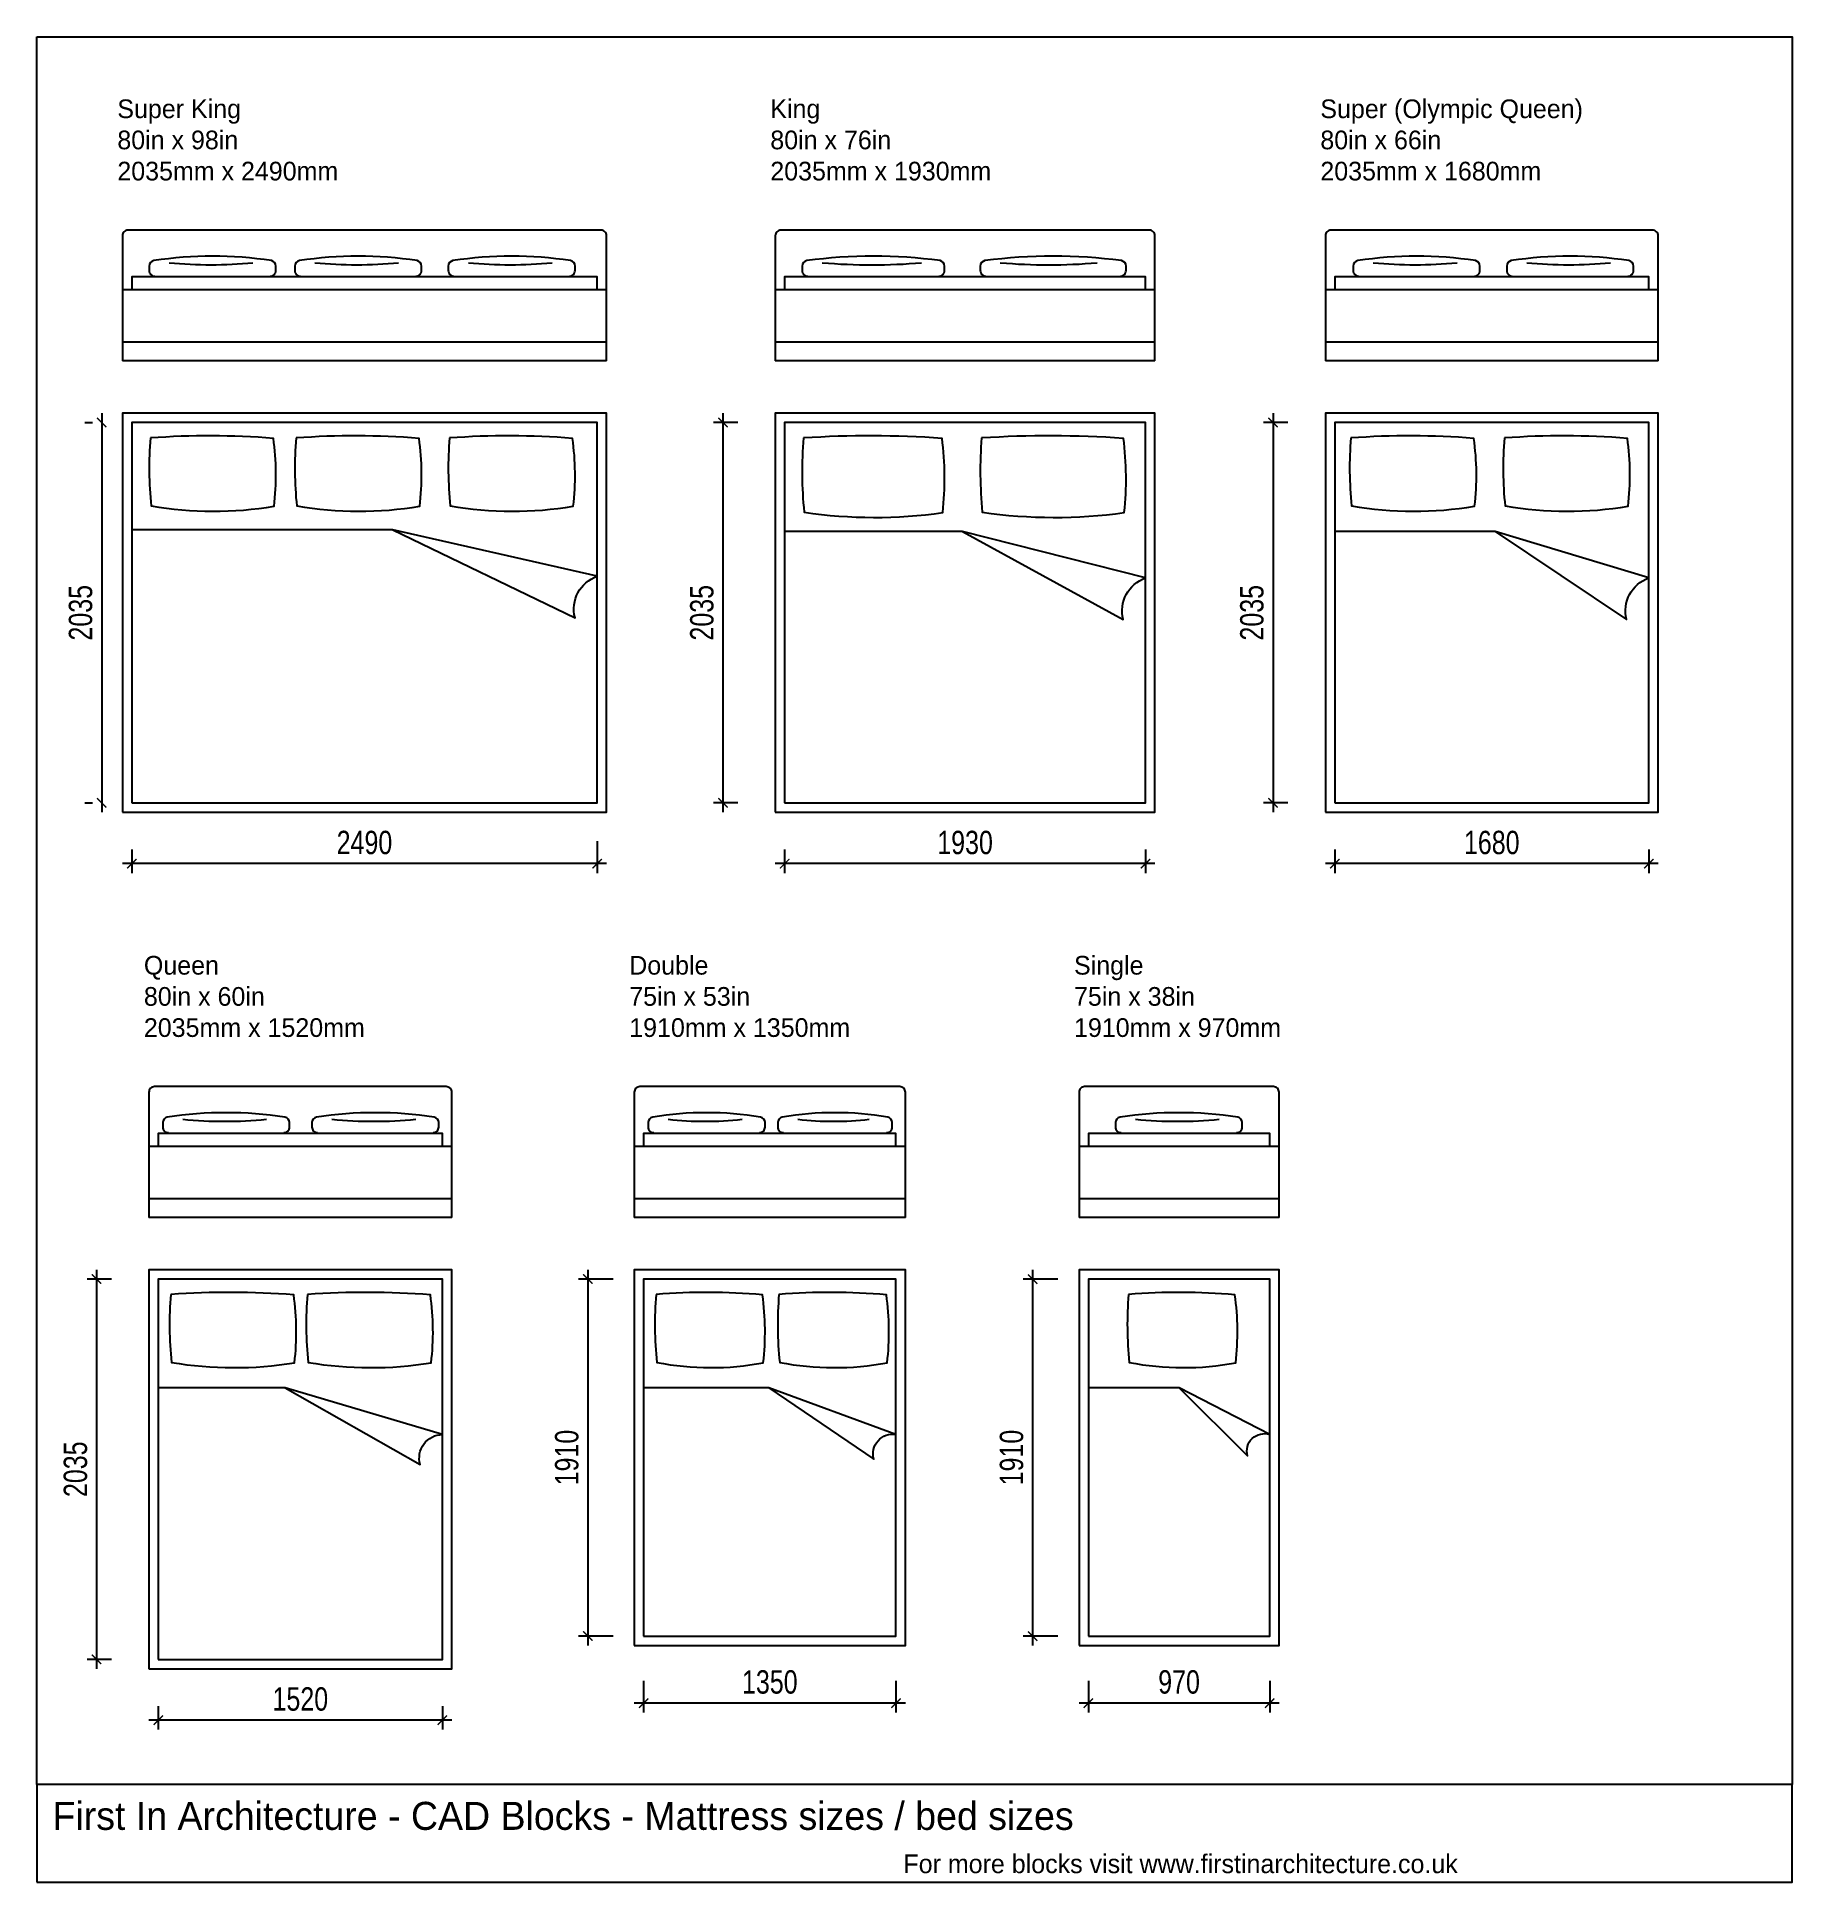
# Model space of a CAD drawing. Header units: millimetres. Extents: x 10441 to 19828, y -1420 to 8452.
import ezdxf

# ---------------------------------------------------------------- set-up
doc = ezdxf.new("R2010")
doc.units = ezdxf.units.MM
doc.header["$MEASUREMENT"] = 0
doc.layers.add('TEXT', color=1, linetype='Continuous')
doc.styles.add('Century Gothic', font='Century Gothic Regular.ttf')
doc.styles.add('KOTE', font='romrust.shx', dxfattribs={"width": 0.8})
doc.dimstyles.new('cad-block.com 50', dxfattribs={"dimscale": 50, "dimtxt": 2.5, "dimasz": 1, "dimexe": 1, "dimexo": 5, "dimgap": 1, "dimtad": 1, "dimdec": 0, "dimzin": 9, "dimdsep": 46, "dimtxsty": 'KOTE', "dimblk": 'ARCHTICK', "dimcen": 0, "dimdle": 1, "dimclrd": 4, "dimclre": 4, "dimclrt": 3, "dimadec": 0, "dimazin": 0, "dimtfac": 0.666667, "dimtdec": 0, "dimtix": 1, "dimtmove": 2, "dimatfit": 0, "dimfxl": 1, "dimtvp": 1, "dimtolj": 1, "dimarcsym": 0})

# ---------------------------------------------------------------- blocks, each defined once
blk = doc.blocks.new('_ArchTick')
at = {"color": 0, "linetype": 'ByBlock', "const_width": 0.15}
blk.add_lwpolyline([(-0.5, -0.5), (0.5, 0.5)], dxfattribs=at)
blk = doc.blocks.new('*D85')
at = {"layer": 'Defpoints', "color": 0, "transparency": 16777216}
for p in [(10947.5, 6388.5), (10787, 4353.5), (10947.5, 4353.5)]:
    blk.add_point(p, dxfattribs=at)
at = {"layer": 'TEXT', "lineweight": -2, "transparency": 16777216}
for p, q in [((10787, 6438.5), (10787, 4303.5)), ((10697.5, 6388.5), (10737, 6388.5)), ((10697.5, 4353.5), (10737, 4353.5))]:
    blk.add_line(p, q, dxfattribs=at)
at = {"layer": 'TEXT', "lineweight": -2, "transparency": 16777216, "xscale": 50, "yscale": 50, "zscale": 50}
for p, rotation in [((10787, 6388.5), 90), ((10787, 4353.5), 270)]:
    blk.add_blockref('_ArchTick', p, dxfattribs=dict(at, rotation=rotation))
at = {"layer": 'TEXT', "transparency": 16777216, "insert": (10674.5, 5371), "char_height": 125, "attachment_point": 5, "rotation": 90, "style": 'KOTE'}
blk.add_mtext('\\A1;2035', dxfattribs=at)
blk = doc.blocks.new('*D86')
at = {"layer": 'Defpoints', "color": 0, "transparency": 16777216}
for p in [(10947.5, 4353.5), (13437.5, 4398.5), (10947.5, 4028.5)]:
    blk.add_point(p, dxfattribs=at)
at = {"layer": 'TEXT', "lineweight": -2, "transparency": 16777216}
for p, q in [((13437.5, 4148.5), (13437.5, 3978.5)), ((10947.5, 4103.5), (10947.5, 3978.5)), ((13487.5, 4028.5), (10897.5, 4028.5))]:
    blk.add_line(p, q, dxfattribs=at)
at = {"layer": 'TEXT', "lineweight": -2, "transparency": 16777216, "xscale": 50, "yscale": 50, "zscale": 50, "rotation": 180}
blk.add_blockref('_ArchTick', (10947.5, 4028.5), dxfattribs=at)
at = {"layer": 'TEXT', "lineweight": -2, "transparency": 16777216, "xscale": 50, "yscale": 50, "zscale": 50}
blk.add_blockref('_ArchTick', (13437.5, 4028.5), dxfattribs=at)
at = {"layer": 'TEXT', "transparency": 16777216, "insert": (12192.5, 4141), "char_height": 125, "attachment_point": 5, "style": 'KOTE'}
blk.add_mtext('\\A1;2490', dxfattribs=at)
blk = doc.blocks.new('*D89')
at = {"layer": 'Defpoints', "color": 0, "transparency": 16777216}
for p in [(14440, 6388.5), (14110, 4353.5), (14440, 4353.5)]:
    blk.add_point(p, dxfattribs=at)
at = {"layer": 'TEXT', "lineweight": -2, "transparency": 16777216}
for p, q in [((14110, 6438.5), (14110, 4303.5)), ((14190, 6388.5), (14060, 6388.5)), ((14190, 4353.5), (14060, 4353.5))]:
    blk.add_line(p, q, dxfattribs=at)
at = {"layer": 'TEXT', "lineweight": -2, "transparency": 16777216, "xscale": 50, "yscale": 50, "zscale": 50}
for p, rotation in [((14110, 6388.5), 90), ((14110, 4353.5), 270)]:
    blk.add_blockref('_ArchTick', p, dxfattribs=dict(at, rotation=rotation))
at = {"layer": 'TEXT', "transparency": 16777216, "insert": (13997.5, 5371), "char_height": 125, "attachment_point": 5, "rotation": 90, "style": 'KOTE'}
blk.add_mtext('\\A1;2035', dxfattribs=at)
blk = doc.blocks.new('*D90')
at = {"layer": 'Defpoints', "color": 0, "transparency": 16777216}
for p in [(14440, 4353.5), (16370, 4353.5), (14440, 4028.5)]:
    blk.add_point(p, dxfattribs=at)
at = {"layer": 'TEXT', "lineweight": -2, "transparency": 16777216}
for p, q in [((14440, 4103.5), (14440, 3978.5)), ((16370, 4103.5), (16370, 3978.5)), ((16420, 4028.5), (14390, 4028.5))]:
    blk.add_line(p, q, dxfattribs=at)
at = {"layer": 'TEXT', "lineweight": -2, "transparency": 16777216, "xscale": 50, "yscale": 50, "zscale": 50, "rotation": 180}
blk.add_blockref('_ArchTick', (14440, 4028.5), dxfattribs=at)
at = {"layer": 'TEXT', "lineweight": -2, "transparency": 16777216, "xscale": 50, "yscale": 50, "zscale": 50}
blk.add_blockref('_ArchTick', (16370, 4028.5), dxfattribs=at)
at = {"layer": 'TEXT', "transparency": 16777216, "insert": (15405, 4141), "char_height": 125, "attachment_point": 5, "style": 'KOTE'}
blk.add_mtext('\\A1;1930', dxfattribs=at)
blk = doc.blocks.new('*D91')
at = {"layer": 'Defpoints', "color": 0, "transparency": 16777216}
for p in [(17382, 6388.5), (17052, 4353.5), (17382, 4353.5)]:
    blk.add_point(p, dxfattribs=at)
at = {"layer": 'TEXT', "lineweight": -2, "transparency": 16777216}
for p, q in [((17052, 6438.5), (17052, 4303.5)), ((17132, 6388.5), (17002, 6388.5)), ((17132, 4353.5), (17002, 4353.5))]:
    blk.add_line(p, q, dxfattribs=at)
at = {"layer": 'TEXT', "lineweight": -2, "transparency": 16777216, "xscale": 50, "yscale": 50, "zscale": 50}
for p, rotation in [((17052, 6388.5), 90), ((17052, 4353.5), 270)]:
    blk.add_blockref('_ArchTick', p, dxfattribs=dict(at, rotation=rotation))
at = {"layer": 'TEXT', "transparency": 16777216, "insert": (16939.5, 5371), "char_height": 125, "attachment_point": 5, "rotation": 90, "style": 'KOTE'}
blk.add_mtext('\\A1;2035', dxfattribs=at)
blk = doc.blocks.new('*D92')
at = {"layer": 'Defpoints', "color": 0, "transparency": 16777216}
for p in [(17382, 4353.5), (19062, 4353.5), (17382, 4028.5)]:
    blk.add_point(p, dxfattribs=at)
at = {"layer": 'TEXT', "lineweight": -2, "transparency": 16777216}
for p, q in [((17382, 4103.5), (17382, 3978.5)), ((19062, 4103.5), (19062, 3978.5)), ((19112, 4028.5), (17332, 4028.5))]:
    blk.add_line(p, q, dxfattribs=at)
at = {"layer": 'TEXT', "lineweight": -2, "transparency": 16777216, "xscale": 50, "yscale": 50, "zscale": 50, "rotation": 180}
blk.add_blockref('_ArchTick', (17382, 4028.5), dxfattribs=at)
at = {"layer": 'TEXT', "lineweight": -2, "transparency": 16777216, "xscale": 50, "yscale": 50, "zscale": 50}
blk.add_blockref('_ArchTick', (19062, 4028.5), dxfattribs=at)
at = {"layer": 'TEXT', "transparency": 16777216, "insert": (18222, 4141), "char_height": 125, "attachment_point": 5, "style": 'KOTE'}
blk.add_mtext('\\A1;1680', dxfattribs=at)
blk = doc.blocks.new('*D96')
at = {"layer": 'Defpoints', "color": 0, "transparency": 16777216}
for p in [(11089.5, 1805.9), (10759.5, -229.1), (11089.5, -229.1)]:
    blk.add_point(p, dxfattribs=at)
at = {"layer": 'TEXT', "lineweight": -2, "transparency": 16777216}
for p, q in [((10839.5, 1805.9), (10709.5, 1805.9)), ((10759.5, 1855.9), (10759.5, -279.1)), ((10839.5, -229.1), (10709.5, -229.1))]:
    blk.add_line(p, q, dxfattribs=at)
at = {"layer": 'TEXT', "lineweight": -2, "transparency": 16777216, "xscale": 50, "yscale": 50, "zscale": 50}
for p, rotation in [((10759.5, 1805.9), 90), ((10759.5, -229.1), 270)]:
    blk.add_blockref('_ArchTick', p, dxfattribs=dict(at, rotation=rotation))
at = {"layer": 'TEXT', "transparency": 16777216, "insert": (10647, 788.4), "char_height": 125, "attachment_point": 5, "rotation": 90, "style": 'KOTE'}
blk.add_mtext('\\A1;2035', dxfattribs=at)
blk = doc.blocks.new('*D97')
at = {"layer": 'Defpoints', "color": 0, "transparency": 16777216}
for p in [(11089.5, -229.1), (12609.5, -229.1), (11089.5, -554.1)]:
    blk.add_point(p, dxfattribs=at)
at = {"layer": 'TEXT', "lineweight": -2, "transparency": 16777216}
for p, q in [((11089.5, -479.1), (11089.5, -604.1)), ((12609.5, -479.1), (12609.5, -604.1)), ((12659.5, -554.1), (11039.5, -554.1))]:
    blk.add_line(p, q, dxfattribs=at)
at = {"layer": 'TEXT', "lineweight": -2, "transparency": 16777216, "xscale": 50, "yscale": 50, "zscale": 50, "rotation": 180}
blk.add_blockref('_ArchTick', (11089.5, -554.1), dxfattribs=at)
at = {"layer": 'TEXT', "lineweight": -2, "transparency": 16777216, "xscale": 50, "yscale": 50, "zscale": 50}
blk.add_blockref('_ArchTick', (12609.5, -554.1), dxfattribs=at)
at = {"layer": 'TEXT', "transparency": 16777216, "insert": (11849.5, -441.6), "char_height": 125, "attachment_point": 5, "style": 'KOTE'}
blk.add_mtext('\\A1;1520', dxfattribs=at)
blk = doc.blocks.new('*D101')
at = {"layer": 'Defpoints', "color": 0, "transparency": 16777216}
for p in [(13772.5, 1805.9), (13387.5, -104.1), (13772.5, -104.1)]:
    blk.add_point(p, dxfattribs=at)
at = {"layer": 'TEXT', "lineweight": -2, "transparency": 16777216}
for p, q in [((13522.5, 1805.9), (13337.5, 1805.9)), ((13387.5, 1855.9), (13387.5, -154.1)), ((13522.5, -104.1), (13337.5, -104.1))]:
    blk.add_line(p, q, dxfattribs=at)
at = {"layer": 'TEXT', "lineweight": -2, "transparency": 16777216, "xscale": 50, "yscale": 50, "zscale": 50}
for p, rotation in [((13387.5, 1805.9), 90), ((13387.5, -104.1), 270)]:
    blk.add_blockref('_ArchTick', p, dxfattribs=dict(at, rotation=rotation))
at = {"layer": 'TEXT', "transparency": 16777216, "insert": (13275, 850.9), "char_height": 125, "attachment_point": 5, "rotation": 90, "style": 'KOTE'}
blk.add_mtext('\\A1;1910', dxfattribs=at)
blk = doc.blocks.new('*D102')
at = {"layer": 'Defpoints', "color": 0, "transparency": 16777216}
for p in [(13685.5, -93), (15035.5, -93), (13685.5, -463)]:
    blk.add_point(p, dxfattribs=at)
at = {"layer": 'TEXT', "lineweight": -2, "transparency": 16777216}
for p, q in [((13685.5, -343), (13685.5, -513)), ((15035.5, -343), (15035.5, -513)), ((15085.5, -463), (13635.5, -463))]:
    blk.add_line(p, q, dxfattribs=at)
at = {"layer": 'TEXT', "lineweight": -2, "transparency": 16777216, "xscale": 50, "yscale": 50, "zscale": 50, "rotation": 180}
blk.add_blockref('_ArchTick', (13685.5, -463), dxfattribs=at)
at = {"layer": 'TEXT', "lineweight": -2, "transparency": 16777216, "xscale": 50, "yscale": 50, "zscale": 50}
blk.add_blockref('_ArchTick', (15035.5, -463), dxfattribs=at)
at = {"layer": 'TEXT', "transparency": 16777216, "insert": (14360.5, -350.5), "char_height": 125, "attachment_point": 5, "style": 'KOTE'}
blk.add_mtext('\\A1;1350', dxfattribs=at)
blk = doc.blocks.new('*D103')
at = {"layer": 'Defpoints', "color": 0, "transparency": 16777216}
for p in [(16151.5, 1805.9), (15766.5, -104.1), (16151.5, -104.1)]:
    blk.add_point(p, dxfattribs=at)
at = {"layer": 'TEXT', "lineweight": -2, "transparency": 16777216}
for p, q in [((15901.5, 1805.9), (15716.5, 1805.9)), ((15766.5, 1855.9), (15766.5, -154.1)), ((15901.5, -104.1), (15716.5, -104.1))]:
    blk.add_line(p, q, dxfattribs=at)
at = {"layer": 'TEXT', "lineweight": -2, "transparency": 16777216, "xscale": 50, "yscale": 50, "zscale": 50}
for p, rotation in [((15766.5, 1805.9), 90), ((15766.5, -104.1), 270)]:
    blk.add_blockref('_ArchTick', p, dxfattribs=dict(at, rotation=rotation))
at = {"layer": 'TEXT', "transparency": 16777216, "insert": (15654, 850.9), "char_height": 125, "attachment_point": 5, "rotation": 90, "style": 'KOTE'}
blk.add_mtext('\\A1;1910', dxfattribs=at)
blk = doc.blocks.new('*D104')
at = {"layer": 'Defpoints', "color": 0, "transparency": 16777216}
for p in [(16064.5, -93), (17034.5, -93), (16064.5, -463)]:
    blk.add_point(p, dxfattribs=at)
at = {"layer": 'TEXT', "lineweight": -2, "transparency": 16777216}
for p, q in [((16064.5, -343), (16064.5, -513)), ((17034.5, -343), (17034.5, -513)), ((17084.5, -463), (16014.5, -463))]:
    blk.add_line(p, q, dxfattribs=at)
at = {"layer": 'TEXT', "lineweight": -2, "transparency": 16777216, "xscale": 50, "yscale": 50, "zscale": 50, "rotation": 180}
blk.add_blockref('_ArchTick', (16064.5, -463), dxfattribs=at)
at = {"layer": 'TEXT', "lineweight": -2, "transparency": 16777216, "xscale": 50, "yscale": 50, "zscale": 50}
blk.add_blockref('_ArchTick', (17034.5, -463), dxfattribs=at)
at = {"layer": 'TEXT', "transparency": 16777216, "insert": (16549.5, -350.5), "char_height": 125, "attachment_point": 5, "style": 'KOTE'}
blk.add_mtext('\\A1;970', dxfattribs=at)
blk = doc.blocks.new('Super King Elevation')
for p, q in [((2590, 380), (0, 380)), ((2590, 100), (0, 100)), ((2590, 0), (0, 0))]:
    blk.add_line(p, q)
for points in [[(2590, 0), (2590, 670, 0.414214), (2560, 700), (30, 700, 0.414214), (0, 670), (0, 0)], [(791.5, 453.8, 0.414214), (821.5, 483.8), (821.5, 507.3, 0.361454), (797, 536.8, 0.075638), (168, 536.8, 0.361454), (143.5, 507.3), (143.5, 483.8, 0.414214), (173.5, 453.8)], [(1570.5, 453.8, 0.414214), (1600.5, 483.8), (1600.5, 507.3, 0.361454), (1576, 536.8, 0.075638), (947, 536.8, 0.361454), (922.5, 507.3), (922.5, 483.8, 0.414214), (952.5, 453.8)], [(2391.5, 453.8, 0.414214), (2421.5, 483.8), (2421.5, 507.3, 0.361454), (2397, 536.8, 0.075638), (1768, 536.8, 0.361454), (1743.5, 507.3), (1743.5, 483.8, 0.414214), (1773.5, 453.8)]]:
    blk.add_lwpolyline(points, format="xyb")
blk.add_lwpolyline([(2540, 380), (2540, 450), (50, 450), (50, 380)])
for centre in [(474.6, 2806.2), (1253.6, 2806.2), (2074.6, 2806.2)]:
    blk.add_arc(centre, 2291.6, 264.38932, 275.61068)
blk = doc.blocks.new('super king plan')
for points in [[(0, 0), (2590, 0), (2590, 2135), (0, 2135)], [(50, 50), (2540, 50), (2540, 2085), (50, 2085)]]:
    blk.add_lwpolyline(points, close=True)
for points in [[(149.9, 2002.6, 0.046417), (153.9, 1639, 0.082073), (811.8, 1637, 0.064366), (807.8, 2000.6, 0.037704)], [(928.9, 2002.6, 0.046417), (932.9, 1639, 0.082073), (1590.8, 1637, 0.064366), (1586.8, 2000.6, 0.037704)], [(1749.9, 2002.6, 0.046417), (1753.9, 1639, 0.082073), (2411.8, 1637, 0.064366), (2407.8, 2000.6, 0.037704)], [(2540, 1262.7), (1445.9, 1511.7), (2421.2, 1040.1, -0.391598)]]:
    blk.add_lwpolyline(points, format="xyb", close=True)
blk.add_lwpolyline([(1445.9, 1511.7), (50, 1511.7)])
blk = doc.blocks.new('King elevation')
for p, q in [((2030, 380), (0, 380)), ((2030, 100), (0, 100)), ((2030, 0), (0, 0))]:
    blk.add_line(p, q)
for points in [[(2030, 0), (2030, 670, 0.414214), (2000, 700), (30, 700, 0.414214), (0, 670), (0, 0)], [(875.5, 453.8, 0.414214), (905.5, 483.8), (905.5, 507.3, 0.361454), (881, 536.8, 0.066726), (168, 536.8, 0.361454), (143.5, 507.3), (143.5, 483.8, 0.414214), (173.5, 453.8)], [(1846, 453.8, 0.414214), (1876, 483.8), (1876, 507.3, 0.361454), (1851.5, 536.8, 0.065127), (1121, 536.8, 0.361454), (1096.5, 507.3), (1096.5, 483.8, 0.414214), (1126.5, 453.8)]]:
    blk.add_lwpolyline(points, format="xyb")
blk.add_lwpolyline([(1980, 380), (1980, 450), (50, 450), (50, 380)])
for centre, radius, start, end in [((516.6, 3743.6), 3229.1, 265.27396, 274.72604), ((1462.6, 3576.2), 3061.7, 265.1464, 274.8536)]:
    blk.add_arc(centre, radius, start, end)
blk = doc.blocks.new('king plan')
for points in [[(0, 0), (2030, 0), (2030, 2135), (0, 2135)], [(50, 50), (1980, 50), (1980, 2085), (50, 2085)]]:
    blk.add_lwpolyline(points, close=True)
for points in [[(149.9, 2002.6, 0.042501), (153.9, 1605.5, 0.07278), (895.8, 1603.5, 0.058936), (891.8, 2000.6, 0.033435)], [(1102.9, 2002.6, 0.042501), (1106.9, 1605.5, 0.071103), (1866.3, 1603.5, 0.058936), (1862.3, 2000.6, 0.032664)], [(1980, 1253.5), (1000.4, 1502.5), (1861.2, 1030.9, -0.391598)]]:
    blk.add_lwpolyline(points, format="xyb", close=True)
blk.add_lwpolyline([(1000.4, 1502.5), (50, 1502.5)])
blk = doc.blocks.new('Super (Olympic Queen) elevation')
for p, q in [((1780, 380), (0, 380)), ((1780, 100), (0, 100)), ((1780, 0), (0, 0))]:
    blk.add_line(p, q)
for points in [[(1780, 0), (1780, 670, 0.414214), (1750, 700), (30, 700, 0.414214), (0, 670), (0, 0)], [(797, 453.8, 0.414214), (827, 483.8), (827, 507.3, 0.361454), (802.5, 536.8, 0.075638), (173.5, 536.8, 0.361454), (149, 507.3), (149, 483.8, 0.414214), (179, 453.8)], [(1618, 453.8, 0.414214), (1648, 483.8), (1648, 507.3, 0.361454), (1623.5, 536.8, 0.075638), (994.5, 536.8, 0.361454), (970, 507.3), (970, 483.8, 0.414214), (1000, 453.8)]]:
    blk.add_lwpolyline(points, format="xyb")
blk.add_lwpolyline([(1730, 380), (1730, 450), (50, 450), (50, 380)])
for centre in [(480.1, 2806.2), (1301.1, 2806.2)]:
    blk.add_arc(centre, 2291.6, 264.38932, 275.61068)
blk = doc.blocks.new('Super (Olympic Queen) plan')
for points in [[(0, 0), (1780, 0), (1780, 2135), (0, 2135)], [(50, 50), (1730, 50), (1730, 2085), (50, 2085)]]:
    blk.add_lwpolyline(points, close=True)
for points in [[(136.4, 2002.6, 0.046417), (140.4, 1639, 0.082073), (798.3, 1637, 0.064366), (794.3, 2000.6, 0.037704)], [(957.4, 2002.6, 0.046417), (961.4, 1639, 0.082073), (1619.3, 1637, 0.064366), (1615.3, 2000.6, 0.037704)], [(1730, 1253.5), (908.9, 1502.5), (1611.2, 1030.9, -0.391598)]]:
    blk.add_lwpolyline(points, format="xyb", close=True)
blk.add_lwpolyline([(908.9, 1502.5), (50, 1502.5)])
blk = doc.blocks.new('Queen elevation')
for p, q in [((1620, 380), (0, 380)), ((1620, 100), (0, 100)), ((1620, 0), (0, 0))]:
    blk.add_line(p, q)
for points in [[(1620, 0), (1620, 670, 0.414214), (1590, 700), (30, 700, 0.414214), (0, 670), (0, 0)], [(722, 453.8, 0.414214), (752, 483.8), (752, 507.3, 0.361454), (727.5, 536.8, 0.075638), (98.5, 536.8, 0.361454), (74, 507.3), (74, 483.8, 0.414214), (104, 453.8)], [(1520, 453.8, 0.414214), (1550, 483.8), (1550, 507.3, 0.361454), (1525.5, 536.8, 0.075638), (896.5, 536.8, 0.361454), (872, 507.3), (872, 483.8, 0.414214), (902, 453.8)]]:
    blk.add_lwpolyline(points, format="xyb")
blk.add_lwpolyline([(1570, 380), (1570, 450), (50, 450), (50, 380)])
for centre in [(405.1, 2806.2), (1203.1, 2806.2)]:
    blk.add_arc(centre, 2291.6, 264.38932, 275.61068)
blk = doc.blocks.new('queen plan')
for points in [[(0, 0), (1620, 0), (1620, 2135), (0, 2135)], [(50, 50), (1570, 50), (1570, 2085), (50, 2085)]]:
    blk.add_lwpolyline(points, close=True)
for points in [[(116.9, 2002.6, 0.046417), (120.9, 1639, 0.082073), (778.8, 1637, 0.064366), (774.8, 2000.6, 0.037704)], [(847.9, 2002.6, 0.046417), (851.9, 1639, 0.082073), (1509.8, 1637, 0.064366), (1505.8, 2000.6, 0.037704)], [(1570, 1253.5), (729.4, 1502.5), (1451.2, 1092.9, -0.494621)]]:
    blk.add_lwpolyline(points, format="xyb", close=True)
blk.add_lwpolyline([(729.4, 1502.5), (50, 1502.5)])
blk = doc.blocks.new('double elevation')
for p, q in [((15085.5, 2515.5), (13635.5, 2515.5)), ((15085.5, 2235.5), (13635.5, 2235.5)), ((15085.5, 2135.5), (13635.5, 2135.5))]:
    blk.add_line(p, q)
for points in [[(15085.5, 2135.5), (15085.5, 2805.5, 0.414214), (15055.5, 2835.5), (13665.5, 2835.5, 0.414214), (13635.5, 2805.5), (13635.5, 2135.5)], [(14305, 2589.3, 0.414214), (14335, 2619.3), (14335, 2642.8, 0.361454), (14310.4, 2672.3, 0.082531), (13734, 2672.3, 0.361454), (13709.5, 2642.8), (13709.5, 2619.3, 0.414214), (13739.5, 2589.3)], [(14985.5, 2589.3, 0.414214), (15015.5, 2619.3), (15015.5, 2642.8, 0.361454), (14991, 2672.3, 0.084427), (14427.5, 2672.3, 0.361454), (14403, 2642.8), (14403, 2619.3, 0.414214), (14433, 2589.3)]]:
    blk.add_lwpolyline(points, format="xyb")
blk.add_lwpolyline([(15035.5, 2515.5), (15035.5, 2585.5), (13685.5, 2585.5), (13685.5, 2515.5)])
for centre, radius, start, end in [((14014.3, 4437.1), 1787.1, 263.64573, 276.35427), ((14701.3, 4322.4), 1672.4, 263.4312, 276.5688)]:
    blk.add_arc(centre, radius, start, end)
blk = doc.blocks.new('double plan')
for points in [[(0, 0), (1450, 0), (1450, 2010), (0, 2010)], [(50, 50), (1400, 50), (1400, 1960), (50, 1960)]]:
    blk.add_lwpolyline(points, close=True)
for points in [[(116.9, 1877.6, 0.046417), (120.9, 1514, 0.094913), (689.8, 1512, 0.064366), (685.8, 1875.6, 0.043603)], [(773.9, 1877.6, 0.046417), (777.9, 1514, 0.093923), (1352.8, 1512, 0.064366), (1348.8, 1875.6, 0.043148)], [(1400, 1128.5), (719.4, 1377.5), (1281.2, 995.9, -0.554993)]]:
    blk.add_lwpolyline(points, format="xyb", close=True)
blk.add_lwpolyline([(719.4, 1377.5), (50, 1377.5)])
blk = doc.blocks.new('single elevation')
for p, q in [((1070, 380), (0, 380)), ((1070, 100), (0, 100)), ((1070, 0), (0, 0))]:
    blk.add_line(p, q)
for points in [[(1070, 0), (1070, 670, 0.414214), (1040, 700), (30, 700, 0.414214), (0, 670), (0, 0)], [(843, 453.8, 0.414214), (873, 483.8), (873, 507.3, 0.361454), (848.5, 536.8, 0.075638), (219.5, 536.8, 0.361454), (195, 507.3), (195, 483.8, 0.414214), (225, 453.8)]]:
    blk.add_lwpolyline(points, format="xyb")
blk.add_lwpolyline([(1020, 380), (1020, 450), (50, 450), (50, 380)])
blk.add_arc((526.1, 2806.2), 2291.6, 264.38932, 275.61068)
blk = doc.blocks.new('single plan')
for points in [[(0, 0), (1070, 0), (1070, 2010), (0, 2010)], [(50, 50), (1020, 50), (1020, 1960), (50, 1960)]]:
    blk.add_lwpolyline(points, close=True)
for points in [[(264.9, 1877.6, 0.046417), (268.9, 1514, 0.094913), (837.8, 1512, 0.064366), (833.8, 1875.6, 0.043603)], [(1020, 1128.5), (534.9, 1377.5), (901.2, 1014.4, -0.599856)]]:
    blk.add_lwpolyline(points, format="xyb", close=True)
blk.add_lwpolyline([(534.9, 1377.5), (50, 1377.5)])

msp = doc.modelspace()

# ---------------------------------------------------------------- linework, layer by layer
msp.add_lwpolyline([(10440.5, 8452), (19828.4, 8452), (19828.4, -899), (10440.5, -899)], close=True)
at = {"layer": 'TEXT'}
msp.add_lwpolyline([(10440.5, -1420.5), (19828.4, -1420.5), (19828.4, -899), (10440.5, -899)], close=True, dxfattribs=at)

# ---------------------------------------------------------------- block references
for name, p in [('Super King Elevation', (10897.5, 6718.1)), ('King elevation', (14390, 6718.1)), ('Super (Olympic Queen) elevation', (17332, 6718.1)), ('super king plan', (10897.5, 4303.5)), ('king plan', (14390, 4303.5)), ('Super (Olympic Queen) plan', (17332, 4303.5)), ('Queen elevation', (11039.5, 2135.5)), ('double elevation', (0, 0)), ('single elevation', (16014.5, 2135.5)), ('queen plan', (11039.5, -279.1)), ('double plan', (13635.5, -154.1)), ('single plan', (16014.5, -154.1))]:
    msp.add_blockref(name, p)

# ---------------------------------------------------------------- texts
at = {"layer": 'TEXT', "attachment_point": 1, "style": 'Century Gothic'}
for s, width, insert, char_height in [('Super King\\P80in x 98in\\P2035mm x 2490mm', 1569.26, (10870.7, 8117.4), 100), ('King\\P80in x 76in\\P2035mm x 1930mm', 1569.26, (14363.2, 8117.4), 100), ('Super (Olympic Queen)\\P80in x 66in\\P2035mm x 1680mm', 1569.26, (17305.2, 8117.4), 100), ('Queen\\P80in x 60in\\P2035mm x 1520mm', 1569.26, (11012.7, 3534.9), 100), ('Double\\P75in x 53in\\P1910mm x 1350mm', 1569.26, (13608.7, 3534.9), 100), ('Single\\P75in x 38in\\P1910mm x 970mm', 1569.26, (15987.7, 3534.9), 100), ('First In Architecture - CAD Blocks - Mattress sizes / bed sizes', 8770.547, (10524, -991.1), 150), ('For more blocks visit www.firstinarchitecture.co.uk', 8770.547, (15075.2, -1272.6), 100)]:
    msp.add_mtext_dynamic_manual_height_columns(s, width=width, gutter_width=1, heights=[0], dxfattribs=dict(at, insert=insert, char_height=char_height))

# ---------------------------------------------------------------- dimensions: what is measured, and where the dimension line sits
at = {"layer": 'TEXT'}
for base, p1, p2, picture, middle in [((10787, 4353.5), (10947.5, 6388.5), (10947.5, 4353.5), '*D85', (10674.5, 5371)), ((14110, 4353.5), (14440, 6388.5), (14440, 4353.5), '*D89', (13997.5, 5371)), ((17052, 4353.5), (17382, 6388.5), (17382, 4353.5), '*D91', (16939.5, 5371)), ((10759.5, -229.1), (11089.5, 1805.9), (11089.5, -229.1), '*D96', (10647, 788.4)), ((13387.5, -104.1), (13772.5, 1805.9), (13772.5, -104.1), '*D101', (13275, 850.9)), ((15766.5, -104.1), (16151.5, 1805.9), (16151.5, -104.1), '*D103', (15654, 850.9))]:
    dim = msp.add_linear_dim(base=base, p1=p1, p2=p2, angle=90, dimstyle='cad-block.com 50', override={"dimclrd": 256, "dimclre": 256, "dimclrt": 256, "dimfxl": 0.1}, dxfattribs=at)
    dim.commit()
    dim.dimension.update_dxf_attribs({"geometry": picture, "text_midpoint": middle})
for base, p1, p2, picture, middle in [((10947.5, 4028.5), (13437.5, 4398.5), (10947.5, 4353.5), '*D86', (12192.5, 4141)), ((14440, 4028.5), (16370, 4353.5), (14440, 4353.5), '*D90', (15405, 4141)), ((17382, 4028.5), (19062, 4353.5), (17382, 4353.5), '*D92', (18222, 4141)), ((13685.5, -463), (15035.5, -93), (13685.5, -93), '*D102', (14360.5, -350.5)), ((16064.5, -463), (17034.5, -93), (16064.5, -93), '*D104', (16549.5, -350.5)), ((11089.5, -554.1), (12609.5, -229.1), (11089.5, -229.1), '*D97', (11849.5, -441.6))]:
    dim = msp.add_linear_dim(base=base, p1=p1, p2=p2, dimstyle='cad-block.com 50', override={"dimclrd": 256, "dimclre": 256, "dimclrt": 256, "dimfxl": 0.1}, dxfattribs=at)
    dim.commit()
    dim.dimension.update_dxf_attribs({"geometry": picture, "text_midpoint": middle})

doc.saveas('drawing.dxf')
